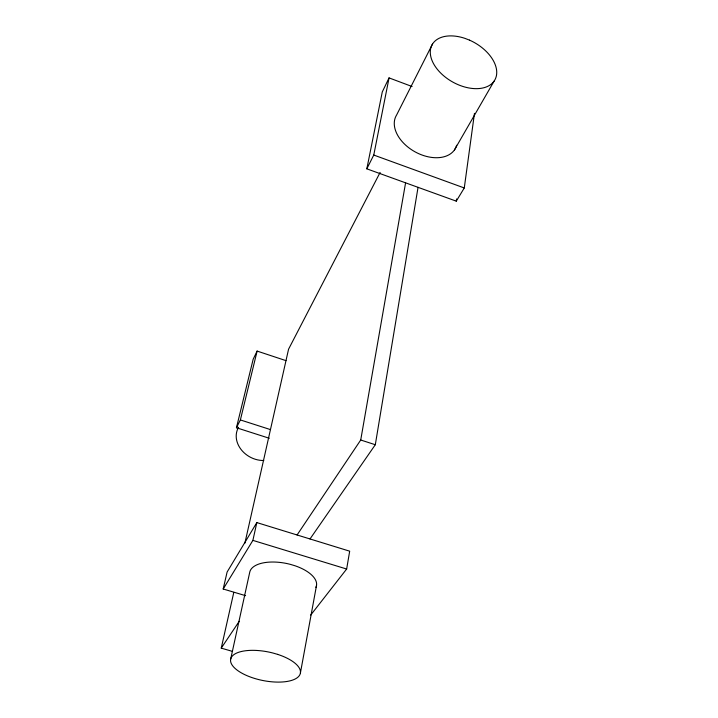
<?xml version="1.0" encoding="UTF-8"?>
<svg xmlns="http://www.w3.org/2000/svg" width="718" height="718" viewBox="0 0 718 718"><rect width="100%" height="100%" fill="white"/><g stroke="black" fill="none" stroke-linecap="round" stroke-linejoin="round"><path stroke-width="1.08" d="M412.096 86.528L389.057 77.894L382.281 91.931L366.826 168.829L456.271 201.148L464.277 187.963L474.463 113.372M456.271 201.148L456.576 198.931M310.014 538.958L375.308 444.729L418.047 187.335M310.714 615.057L346.65 569.024L349.684 551.182L256.829 522.578L227.112 572.031L223.19 589.002L245.61 595.68M297.081 534.973L360.723 440.008L405.589 182.839M300.429 672.883L316.548 585.287M366.826 168.829L373.764 155.052L389.057 77.894M230.657 659.223L249.729 572.264A34.042 15.886 11.4 0 1 290.494 564.402L295.071 565.784A34.042 15.886 11.4 0 1 315.911 587.414M223.19 589.002L252.889 540.385L256.829 522.578M232.165 651.298L221.243 648.139L233.79 592.413M244.865 543.239L288.564 349.199L380.118 172.437M269.295 438.267L236.437 427.748L253.167 359.242L257.116 351.075L285.988 360.642M236.437 427.748L240.377 419.94L257.116 351.075M432.505 44.058L396.578 115.059A33.809 22.402 29.2 0 0 416.808 152.763A33.809 22.402 29.2 0 0 456.639 145.242M454.431 149.954L494.074 81.179M221.243 648.139L239.247 621.276M252.889 540.385L346.65 569.024M240.377 419.94L270.462 429.597M360.723 440.008L375.308 444.729M373.764 155.052L464.277 187.963M263.802 460.507A24.286 20.014 28.2 0 1 240.961 449.333A24.286 20.014 28.2 0 1 238.573 427.327M277.633 654.376L272.84 652.994A35.559 14.539 11.4 0 0 231.761 664.464A35.559 14.539 11.4 0 0 289.121 681.059A35.559 14.539 11.4 0 0 277.633 654.376M469.491 40.127L464.95 38.368A35.981 22.518 29.4 0 0 433.367 63.355A35.981 22.518 29.4 0 0 489.811 85.191A35.981 22.518 29.4 0 0 469.491 40.127"/></g></svg>
